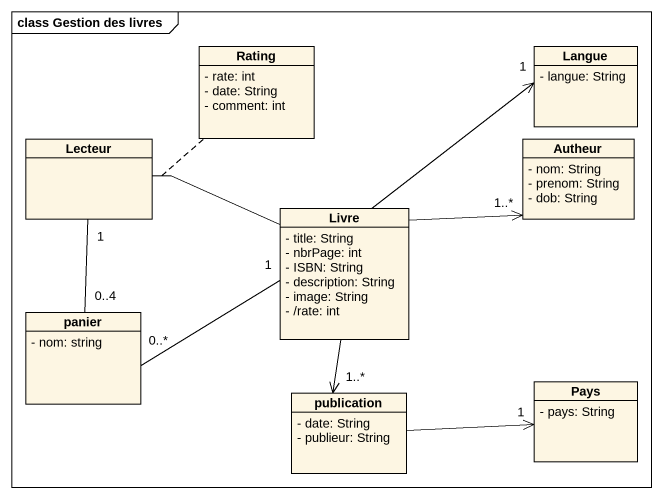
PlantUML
@startuml
mainframe class Gestion des livres
hide circle
hide empty members
skinparam classAttributeIconSize 0
class Rating {
  - rate: int
  - date: String
  - comment: int
}
class Langue {
  - langue: String
}
class Lecteur
class Autheur {
  - nom: String
  - prenom: String
  - dob: String
}
class Livre {
  - title: String
  - nbrPage: int
  - ISBN: String
  - description: String
  - image: String
  - /rate: int
}
class panier {
  - nom: string
}
class publication {
  - date: String
  - publieur: String
}
class Pays {
  - pays: String
}
Lecteur -right- Livre
(Lecteur, Livre) .. Rating
Lecteur "1" -- "0..4" panier
Livre -up-> "1" Langue
Livre -right-> "1..*" Autheur
Livre --> "1..*" publication
panier "0..*" -right- "1" Livre
publication -right-> "1" Pays
@enduml
